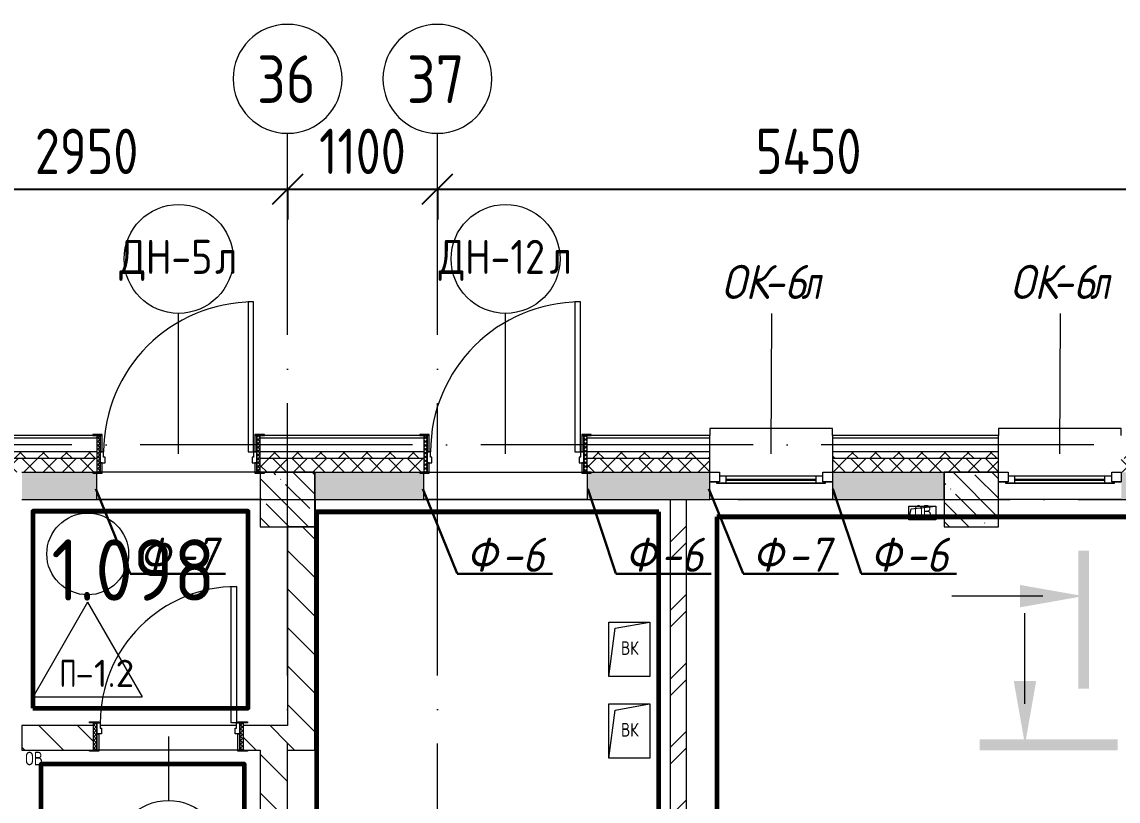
# Model space of a CAD drawing. Header units: millimetres. Extents: x -592259 to 288321, y -552984 to 293768.
# Drawn here: x 134488 to 142535, y 56160 to 61882 of the extents above; entities that cross this region are included whole.
import ezdxf

# ---------------------------------------------------------------- set-up
doc = ezdxf.new("R2010")
doc.units = ezdxf.units.MM
doc.linetypes.add('ADSK_Линия сетки', pattern=[2500, 2000, -250, 0, -250])
doc.linetypes.add('ADSK_Скрыто', pattern=[600, 300, -300])
doc.layers.get('Defpoints').update_dxf_attribs({"color": 250})
for name, color, linetype, lineweight in [('2)Фархверки', 40, 'Continuous', 30), ('4.1) Штук. 3 вып', 6, 'Continuous', 60), ('4.1.1) Штук.  швы3 вып.', 6, 'Continuous', 60), ('A-____-____-DIMS', 250, 'Continuous', 9), ('A-AREA-____-IDEN', 250, 'Continuous', 9), ('A-DETL-GENF-OTLN', 250, 'Continuous', 5), ('A-DOOR-____-IDEN', 250, 'Continuous', 9), ('A-DOOR-____-MCUT', 250, 'Continuous', 5), ('A-DOOR-____-OTLN', 250, 'Continuous', 5), ('A-DOOR-FRAM-MCUT', 250, 'Continuous', 5), ('A-DOOR-FRAM-OTLN', 250, 'Continuous', 5), ('A-FLOR-____-IDEN', 250, 'Continuous', 9), ('A-FLOR-____-OTLN', 250, 'Continuous', 9), ('A-GLAZ-____-IDEN', 250, 'Continuous', 9), ('A-GLAZ-____-MCUT', 250, 'Continuous', 9), ('A-GLAZ-____-OTLN', 250, 'Continuous', 5), ('A-WALL-____-MCUT', 250, 'Continuous', 13), ('A-WALL-____-PATT', 250, 'Continuous', 13), ('A-WALL-FNSH-MCUT', 250, 'Continuous', 13), ('G-____-____-SYMB', 250, 'ADSK_Скрыто', 9), ('I-WALL-____-OTLN', 250, 'Continuous', 9), ('S-COLS-____-MCUT', 250, 'Continuous', 25), ('S-COLS-____-OTLN', 250, 'Continuous', 9), ('S-GRID-____-IDEN', 250, 'Continuous', 9), ('S-GRID-____-OTLN', 250, 'Continuous', 9)]:
    doc.layers.add(name, color=color, linetype=linetype, lineweight=lineweight)
doc.styles.add('GOST Common', font='', dxfattribs={"width": 0.9, "height": 350})
doc.styles.add('GOST Common_1', font='', dxfattribs={"width": 0.9, "height": 250})
doc.styles.add('ISOCPEUR', font='isocpeur.ttf', dxfattribs={"width": 0.8, "height": 100})
doc.styles.add('ISOCPEUR_1', font='isocpeur.ttf', dxfattribs={"width": 0.9, "height": 250})
doc.styles.add('ISOCPEUR_2', font='isocpeur.ttf', dxfattribs={"height": 160})
doc.styles.add('ISOCPEUR_I', font='isocpeui.ttf', dxfattribs={"width": 0.9, "height": 12.5})
doc.styles.get("Standard").update_dxf_attribs({"font": 'ГОСТ тип А.ttf'})
doc.styles.get('GOST Common').set_extended_font_data('GOST Common')
doc.styles.get('GOST Common_1').set_extended_font_data('GOST Common')
doc.dimstyles.new('А3', dxfattribs={"dimtxt": 333, "dimasz": 222, "dimexe": 222, "dimexo": 111, "dimgap": 111, "dimtad": 1, "dimtoh": 1, "dimdec": 0, "dimrnd": 0.0015, "dimzin": 0, "dimdsep": 46, "dimtxsty": 'Standard', "dimblk": 'OBLIQUE', "dimcen": 0, "dimclrd": 7, "dimclre": 7, "dimclrt": 7, "dimadec": 0, "dimazin": 0, "dimtfac": 1, "dimtdec": 0, "dimtofl": 0, "dimtmove": 0, "dimatfit": 3, "dimfxl": 1, "dimtolj": 1, "dimtzin": 0, "dimarcsym": 0})
pattern_1 = [(135, (12287.91, -0.0006), (-141.42136, -141.42136), [])]
pattern_2 = [(135, (1701.41, 209.685), (-14.14214, -14.14214), []), (225, (1701.41, 209.685), (14.14214, -14.14214), [])]
pattern_3 = [(45, (-421.384, 209.685), (-14.1421, 14.1421), []), (135, (-421.384, 209.685), (-14.1421, -14.1421), [])]
pattern_4 = [(135, (12287.91, -0.0006), (-142.5612, -142.5612), []), (135, (12430.48, -0.0006), (-142.5612, -142.5612), [252.016, -50.403, 3.353, -47.05])]

# ---------------------------------------------------------------- blocks, each defined once
blk = doc.blocks.new('Разрез - Номер вида сзади_3_5 мм-32550532-АР1_Кладочный план 1 этажа С2и3')
at = {"layer": 'G-____-____-SYMB', "linetype": 'Continuous'}
for points in [[(9.798, 0.404), (9.798, -0.394), (-0.333, -0.394), (-0.333, 0.404)], [(2.176, -4.675), (3, 0), (3.824, -4.675)]]:
    blk.add_hatch(color=256, dxfattribs=at).paths.add_polyline_path(points)
at = {"layer": 'G-____-____-SYMB', "linetype": 'Continuous', "lineweight": 20}
blk.add_line((3, -3), (3, -9.663), dxfattribs=at)
blk = doc.blocks.new('Разрез - Номер вида спереди_3_5 мм-32550530-АР1_Кладочный план 1 этажа С2и3')
at = {"layer": 'G-____-____-SYMB', "linetype": 'Continuous'}
for points in [[(9.798, 0.404), (9.798, -0.394), (-0.333, -0.394), (-0.333, 0.404)], [(2.176, -4.675), (3, 0), (3.824, -4.675)]]:
    blk.add_hatch(color=256, dxfattribs=at).paths.add_polyline_path(points)
at = {"layer": 'G-____-____-SYMB', "linetype": 'Continuous', "lineweight": 20}
blk.add_line((3, -3), (3, -9.663), dxfattribs=at)
blk = doc.blocks.new('Дверь_СКБ_1Ст_Внутренняя - Д-26л_1100x2100h_Тамбур пищеблока-41890138-АР1_Маркировочный план 1 этажа С2и3')
at = {"layer": 'A-DOOR-____-OTLN'}
h = blk.add_hatch(dxfattribs=at)
h.set_pattern_fill('FP_40', color=256, style=0, pattern_type=2)
h.set_pattern_definition([(225, (1751.41, -164.685), (-14.14214, 14.14214), []), (135, (1751.41, -164.685), (14.14214, 14.14214), [])])
h.paths.add_polyline_path([(562.5, 100), (537.5, 100), (537.5, -100), (562.5, -100), (562.5, 79.3)])
at = {"layer": 'A-DOOR-FRAM-OTLN'}
h = blk.add_hatch(dxfattribs=at)
h.set_pattern_fill('FP_41', color=256, style=0, pattern_type=2)
h.set_pattern_definition([(315, (-371.384, -164.685), (-14.1421, -14.1421), []), (225, (-371.384, -164.685), (-14.1421, 14.1421), [])])
h.paths.add_polyline_path([(-537.5, 100), (-537.5, -100), (-512.5, -100), (-512.5, 100)])
at = {"layer": 'A-DOOR-____-MCUT'}
for p, q in [((-487.5, -100), (-447.5, -100)), ((-487.5, -1100), (-487.5, -100)), ((-447.5, -100), (-447.5, -1100)), ((-447.5, -1100), (-487.5, -1100))]:
    blk.add_line(p, q, dxfattribs=at)
at = {"layer": 'A-DOOR-____-OTLN'}
blk.add_arc((-487.5, -100), 1000, 270, 0, dxfattribs=at)
at = {"layer": 'A-DOOR-FRAM-MCUT'}
for p, q in [((-567.5, 108), (-497.5, 108)), ((-567.5, 100), (-567.5, 108)), ((-497.5, 100), (-567.5, 100)), ((-537.5, 100), (-512.5, 100)), ((-537.5, -100), (-537.5, 100)), ((-512.5, 100), (-512.5, -100)), ((-512.5, 100), (-497.5, 100)), ((-512.5, -20), (-512.5, 100)), ((-497.5, 108), (-497.5, 100)), ((-497.5, 100), (-497.5, -20)), ((522.5, 100), (522.5, 108)), ((522.5, 108), (592.5, 108)), ((522.5, -20), (522.5, 100)), ((522.5, 100), (537.5, 100)), ((592.5, 100), (522.5, 100)), ((537.5, -100), (537.5, 100)), ((537.5, 100), (562.5, 100)), ((537.5, 100), (537.5, -20)), ((562.5, 100), (562.5, -100)), ((592.5, 108), (592.5, 100)), ((-512.5, -20), (-477.5, -20)), ((-512.5, -100), (-512.5, -20)), ((-497.5, -20), (-512.5, -20)), ((-487.5, -60), (-487.5, -100)), ((-477.5, -60), (-487.5, -60)), ((-477.5, -20), (-477.5, -60)), ((502.5, -20), (537.5, -20)), ((502.5, -60), (502.5, -20)), ((512.5, -60), (502.5, -60)), ((512.5, -100), (512.5, -60)), ((537.5, -20), (522.5, -20)), ((537.5, -20), (537.5, -100)), ((-567.5, -100), (-497.5, -100)), ((-567.5, -108), (-567.5, -100)), ((-497.5, -108), (-567.5, -108)), ((-512.5, -100), (-537.5, -100)), ((-512.5, -99), (-497.5, -99)), ((-512.5, -100), (-512.5, -99)), ((-487.5, -100), (-512.5, -100)), ((-497.5, -100), (-512.5, -100)), ((-497.5, -99), (-497.5, -100)), ((-497.5, -100), (-497.5, -108)), ((537.5, -100), (512.5, -100)), ((522.5, -100), (522.5, -99)), ((522.5, -99), (537.5, -99)), ((537.5, -100), (522.5, -100)), ((522.5, -108), (522.5, -100)), ((522.5, -100), (592.5, -100)), ((592.5, -108), (522.5, -108)), ((537.5, -99), (537.5, -100)), ((562.5, -100), (537.5, -100)), ((592.5, -100), (592.5, -108))]:
    blk.add_line(p, q, dxfattribs=at)
blk = doc.blocks.new('_Wn_-As_OpeningMEP_floor__Rectangular - _Wn_-As_OpeningMEP_floor__Rectangular-32466843-АР1_Маркировочный план 1 этажа С2и3')
at = {"layer": 'A-DETL-GENF-OTLN', "lineweight": 5}
for p, q in [((-104.1, 204.1), (150, 250)), ((-150, -150), (-104.1, 204.1))]:
    blk.add_line(p, q, dxfattribs=at)
blk = doc.blocks.new('Дверь_СКБ_1Ст_Внутренняя - Д-1л_1200x2100h_NCS S 6005-R50B_ДН12Л _EI60-41910497-АР1_Маркировочный план 1 этажа С2и3')
at = {"layer": 'A-DOOR-____-OTLN'}
h = blk.add_hatch(dxfattribs=at)
h.set_pattern_fill('FP_84', color=256, style=0, pattern_type=2)
h.set_pattern_definition(pattern_2)
h.paths.add_polyline_path([(612.5, -125), (612.5, 145), (587.5, 145), (587.5, -125)])
at = {"layer": 'A-DOOR-FRAM-OTLN'}
h = blk.add_hatch(dxfattribs=at)
h.set_pattern_fill('FP_85', color=256, style=0, pattern_type=2)
h.set_pattern_definition(pattern_3)
h.paths.add_polyline_path([(-562.5, -125), (-562.5, 145), (-587.5, 145), (-587.5, -125)])
at = {"layer": 'A-DOOR-____-MCUT'}
for p, q in [((562.5, 1125), (522.5, 1125)), ((522.5, 1125), (522.5, 25)), ((562.5, 25), (562.5, 1125)), ((522.5, 25), (562.5, 25))]:
    blk.add_line(p, q, dxfattribs=at)
at = {"layer": 'A-DOOR-____-OTLN'}
blk.add_arc((562.5, 25), 1100, 90, 180, dxfattribs=at)
at = {"layer": 'A-DOOR-FRAM-MCUT'}
for p, q in [((-547.5, 153), (-617.5, 153)), ((-617.5, 153), (-617.5, 145)), ((-617.5, 145), (-547.5, 145)), ((-562.5, 145), (-587.5, 145)), ((-587.5, 145), (-587.5, -125)), ((-562.5, -125), (-562.5, 145)), ((-547.5, 145), (-562.5, 145)), ((-562.5, 145), (-562.5, 25)), ((-547.5, 145), (-547.5, 153)), ((-547.5, 25), (-547.5, 145)), ((642.5, 153), (572.5, 153)), ((572.5, 153), (572.5, 145)), ((587.5, 145), (572.5, 145)), ((572.5, 145), (572.5, 25)), ((572.5, 145), (642.5, 145)), ((612.5, 145), (587.5, 145)), ((587.5, 145), (587.5, -125)), ((587.5, 25), (587.5, 145)), ((612.5, -125), (612.5, 145)), ((642.5, 145), (642.5, 153)), ((-537.5, 25), (-562.5, 25)), ((-562.5, 25), (-562.5, -55)), ((-562.5, 25), (-547.5, 25)), ((-537.5, -15), (-537.5, 25)), ((562.5, 25), (562.5, -15)), ((587.5, 25), (562.5, 25)), ((572.5, 25), (587.5, 25)), ((587.5, -55), (587.5, 25)), ((-562.5, -55), (-527.5, -55)), ((-547.5, -55), (-562.5, -55)), ((-562.5, -55), (-562.5, -125)), ((-547.5, -125), (-547.5, -55)), ((-527.5, -15), (-537.5, -15)), ((-527.5, -55), (-527.5, -15)), ((562.5, -15), (552.5, -15)), ((552.5, -15), (552.5, -55)), ((552.5, -55), (587.5, -55)), ((587.5, -55), (572.5, -55)), ((572.5, -55), (572.5, -125)), ((587.5, -125), (587.5, -55)), ((-547.5, -125), (-617.5, -125)), ((-617.5, -125), (-617.5, -133)), ((-617.5, -133), (-547.5, -133)), ((-587.5, -125), (-562.5, -125)), ((-562.5, -125), (-547.5, -125)), ((-547.5, -133), (-547.5, -125)), ((572.5, -125), (587.5, -125)), ((642.5, -125), (572.5, -125)), ((572.5, -125), (572.5, -133)), ((572.5, -133), (642.5, -133)), ((587.5, -125), (612.5, -125)), ((642.5, -133), (642.5, -125))]:
    blk.add_line(p, q, dxfattribs=at)
blk = doc.blocks.new('Окно_СКБ_1Ст1 - 120_Окно_СКБ_1Ст_900_ОК6Л-29019250-АР1_Маркировочный план 1 этажа С2и3')
at = {"layer": 'A-GLAZ-____-MCUT'}
for p, q in [((-450, -195), (-450, -125)), ((-450, -125), (-380, -125)), ((-380, -125), (-380, -195)), ((380, -155), (-380, -155)), ((-380, -155), (-380, -195)), ((-330, -205), (-330, -155)), ((330, -205), (330, -155)), ((380, -195), (380, -125)), ((380, -125), (450, -125)), ((380, -195), (380, -155)), ((450, -125), (450, -195)), ((-380, -195), (-450, -195)), ((-380, -195), (-400, -195)), ((-400, -195), (-400, -205)), ((-400, -205), (400, -205)), ((400, -205), (-400, -205)), ((450, -195), (380, -195)), ((400, -195), (380, -195)), ((400, -205), (400, -195))]:
    blk.add_line(p, q, dxfattribs=at)
at = {"layer": 'A-GLAZ-____-MCUT', "lineweight": 5}
for p, q in [((-330, -175), (330, -175)), ((330, -185), (-330, -185))]:
    blk.add_line(p, q, dxfattribs=at)
at = {"layer": 'A-GLAZ-____-OTLN'}
for p, q in [((-450, -195), (-400, -195)), ((400, -195), (450, -195))]:
    blk.add_line(p, q, dxfattribs=at)
blk = doc.blocks.new('Окно_СКБ_1Ст1 - 120_Окно_СКБ_1Ст_900_ОК6Л-V51-АР1_Маркировочный план 1 этажа С2и3')
at = {"layer": 'A-GLAZ-____-MCUT'}
for p, q in [((-450, -195), (-450, -125)), ((-450, -125), (-380, -125)), ((-380, -125), (-380, -195)), ((380, -155), (-380, -155)), ((-380, -155), (-380, -195)), ((-330, -205), (-330, -155)), ((330, -205), (330, -155)), ((380, -195), (380, -125)), ((380, -125), (450, -125)), ((380, -195), (380, -155)), ((450, -125), (450, -195)), ((-380, -195), (-450, -195)), ((-380, -195), (-400, -195)), ((-400, -195), (-400, -205)), ((-400, -205), (400, -205)), ((400, -205), (-400, -205)), ((450, -195), (380, -195)), ((400, -195), (380, -195)), ((400, -205), (400, -195))]:
    blk.add_line(p, q, dxfattribs=at)
at = {"layer": 'A-GLAZ-____-MCUT', "lineweight": 5}
for p, q in [((-330, -175), (330, -175)), ((330, -185), (-330, -185))]:
    blk.add_line(p, q, dxfattribs=at)
at = {"layer": 'A-GLAZ-____-OTLN'}
for p, q in [((-450, -195), (-400, -195)), ((400, -195), (450, -195))]:
    blk.add_line(p, q, dxfattribs=at)
blk = doc.blocks.new('WNW_Отлив1 - Отлив_металлический 2-28596055-АР1_Маркировочный план 1 этажа С2и3')
at = {"layer": 'A-GLAZ-____-OTLN'}
for p, q in [((450, 320), (-450, 320)), ((-450, 320), (-450, 270)), ((450, 270), (450, 320))]:
    blk.add_line(p, q, dxfattribs=at)
blk = doc.blocks.new('Дверь_СКБ_1Ст_Внутренняя - Д-1л_1200x2100h_NCS S 6005-R50B_ДН5Л-41912991-АР1_Маркировочный план 1 этажа С2и3')
at = {"layer": 'A-DOOR-____-OTLN'}
h = blk.add_hatch(dxfattribs=at)
h.set_pattern_fill('FP_84', color=256, style=0, pattern_type=2)
h.set_pattern_definition(pattern_2)
h.paths.add_polyline_path([(587.5, -125), (612.5, -125), (612.5, 145), (587.5, 145), (587.5, -89.1)])
at = {"layer": 'A-DOOR-FRAM-OTLN'}
h = blk.add_hatch(dxfattribs=at)
h.set_pattern_fill('FP_85', color=256, style=0, pattern_type=2)
h.set_pattern_definition(pattern_3)
h.paths.add_polyline_path([(-562.5, -125), (-562.5, 145), (-587.5, 145), (-587.5, -125)])
at = {"layer": 'A-DOOR-____-MCUT'}
for p, q in [((562.5, 1125), (522.5, 1125)), ((522.5, 1125), (522.5, 25)), ((562.5, 25), (562.5, 1125)), ((522.5, 25), (562.5, 25))]:
    blk.add_line(p, q, dxfattribs=at)
at = {"layer": 'A-DOOR-____-OTLN'}
blk.add_arc((562.5, 25), 1100, 90, 180, dxfattribs=at)
at = {"layer": 'A-DOOR-FRAM-MCUT'}
for p, q in [((-547.5, 153), (-617.5, 153)), ((-617.5, 153), (-617.5, 145)), ((-617.5, 145), (-547.5, 145)), ((-562.5, 145), (-587.5, 145)), ((-587.5, 145), (-587.5, -125)), ((-562.5, -125), (-562.5, 145)), ((-547.5, 145), (-562.5, 145)), ((-562.5, 145), (-562.5, 25)), ((-547.5, 145), (-547.5, 153)), ((-547.5, 25), (-547.5, 145)), ((642.5, 153), (572.5, 153)), ((572.5, 153), (572.5, 145)), ((587.5, 145), (572.5, 145)), ((572.5, 145), (572.5, 25)), ((572.5, 145), (642.5, 145)), ((612.5, 145), (587.5, 145)), ((587.5, 145), (587.5, -125)), ((587.5, 25), (587.5, 145)), ((612.5, -125), (612.5, 145)), ((642.5, 145), (642.5, 153)), ((-537.5, 25), (-562.5, 25)), ((-562.5, 25), (-562.5, -55)), ((-562.5, 25), (-547.5, 25)), ((-537.5, -15), (-537.5, 25)), ((562.5, 25), (562.5, -15)), ((587.5, 25), (562.5, 25)), ((572.5, 25), (587.5, 25)), ((587.5, -55), (587.5, 25)), ((-562.5, -55), (-527.5, -55)), ((-547.5, -55), (-562.5, -55)), ((-562.5, -55), (-562.5, -125)), ((-547.5, -125), (-547.5, -55)), ((-527.5, -15), (-537.5, -15)), ((-527.5, -55), (-527.5, -15)), ((562.5, -15), (552.5, -15)), ((552.5, -15), (552.5, -55)), ((552.5, -55), (587.5, -55)), ((587.5, -55), (572.5, -55)), ((572.5, -55), (572.5, -125)), ((587.5, -125), (587.5, -55)), ((-547.5, -125), (-617.5, -125)), ((-617.5, -125), (-617.5, -133)), ((-617.5, -133), (-547.5, -133)), ((-587.5, -125), (-562.5, -125)), ((-562.5, -125), (-547.5, -125)), ((-547.5, -133), (-547.5, -125)), ((572.5, -125), (587.5, -125)), ((642.5, -125), (572.5, -125)), ((572.5, -125), (572.5, -133)), ((572.5, -133), (642.5, -133)), ((587.5, -125), (612.5, -125)), ((642.5, -133), (642.5, -125))]:
    blk.add_line(p, q, dxfattribs=at)
blk = doc.blocks.new('_Wn_-As_OpeningMEP_floor__Rectangular - _Wn_-As_OpeningMEP_floor__Rectangular-34852155-АР1_Маркировочный план 1 этажа С2и3')
at = {"layer": 'A-DETL-GENF-OTLN', "lineweight": 5}
for p, q in [((-100, 0), (-82.3, 82.3)), ((-82.3, 82.3), (100, 100))]:
    blk.add_line(p, q, dxfattribs=at)
blk = doc.blocks.new('Ось сетки - Круг_Ø8 мм-39983606-АР1_Маркировочный план 1 этажа С2и3')
at = {"layer": 'S-GRID-____-IDEN'}
for start, end in [(360, 180), (180, 360)]:
    blk.add_arc((0, 0), 4, start, end, dxfattribs=at)
blk = doc.blocks.new('AAR_СКБ_Марка_Помещения_мал - Номер-28977439-АР1_Маркировочный план 1 этажа С2и3')
at = {"layer": 'A-AREA-____-IDEN'}
blk.add_circle((-0.028, 0), 3, dxfattribs=at)
blk = doc.blocks.new('AAR_СКБ_Марка_Перекрытия - Марка пола-17325028-АР1_Маркировочный план 1 этажа С2и3')
at = {"layer": 'A-FLOR-____-IDEN'}
for p, q in [((0, 6.932), (-4.002, 0)), ((0, 6.932), (4.002, 0)), ((-4.002, 0), (4.002, 0))]:
    blk.add_line(p, q, dxfattribs=at)
blk = doc.blocks.new('ADSK_Марка_Дверь - Типоразмер_ADSK_Марка-30565456-АР1_Маркировочный план 1 этажа С2и3')
at = {"layer": 'A-DOOR-____-IDEN'}
blk.add_circle((0, 0), 4, dxfattribs=at)
blk = doc.blocks.new('_Oblique')
at = {"color": 0, "linetype": 'ByBlock', "lineweight": -2}
blk.add_line((-0.5, -0.5), (0.5, 0.5), dxfattribs=at)
blk = doc.blocks.new('*D2613')
at = {"layer": 'A-____-____-DIMS', "color": 7, "lineweight": -2, "transparency": 16777216}
for p, q in [((133487.9, 60653.7), (136437.9, 60653.7)), ((133487.9, 60642.7), (133487.9, 60431.7)), ((136437.9, 60642.7), (136437.9, 60431.7))]:
    blk.add_line(p, q, dxfattribs=at)
at = {"layer": 'Defpoints', "color": 0, "transparency": 16777216}
for p in [(133487.9, 60753.7), (136437.9, 60753.7), (136437.9, 60653.7)]:
    blk.add_point(p, dxfattribs=at)
at = {"layer": 'A-____-____-DIMS', "color": 7, "lineweight": -2, "transparency": 16777216, "xscale": 222, "yscale": 222, "zscale": 222, "rotation": 180}
blk.add_blockref('_Oblique', (133487.9, 60653.7), dxfattribs=at)
at = {"layer": 'A-____-____-DIMS', "color": 7, "lineweight": -2, "transparency": 16777216, "xscale": 222, "yscale": 222, "zscale": 222}
blk.add_blockref('_Oblique', (136437.9, 60653.7), dxfattribs=at)
at = {"layer": 'A-____-____-DIMS', "color": 7, "transparency": 16777216, "insert": (134962.9, 60931.2), "char_height": 333, "width": 2.483, "attachment_point": 5}
blk.add_mtext('\\A1;2950', dxfattribs=at)
blk = doc.blocks.new('*D2614')
at = {"layer": 'A-____-____-DIMS', "color": 7, "lineweight": -2, "transparency": 16777216}
for p, q in [((136437.9, 60653.7), (137537.9, 60653.7)), ((136437.9, 60642.7), (136437.9, 60431.7)), ((137537.9, 60642.7), (137537.9, 60431.7))]:
    blk.add_line(p, q, dxfattribs=at)
at = {"layer": 'Defpoints', "color": 0, "transparency": 16777216}
for p in [(136437.9, 60753.7), (137537.9, 60753.7), (137537.9, 60653.7)]:
    blk.add_point(p, dxfattribs=at)
at = {"layer": 'A-____-____-DIMS', "color": 7, "lineweight": -2, "transparency": 16777216, "xscale": 222, "yscale": 222, "zscale": 222, "rotation": 180}
blk.add_blockref('_Oblique', (136437.9, 60653.7), dxfattribs=at)
at = {"layer": 'A-____-____-DIMS', "color": 7, "lineweight": -2, "transparency": 16777216, "xscale": 222, "yscale": 222, "zscale": 222}
blk.add_blockref('_Oblique', (137537.9, 60653.7), dxfattribs=at)
at = {"layer": 'A-____-____-DIMS', "color": 7, "transparency": 16777216, "insert": (136987.9, 60931.2), "char_height": 333, "width": 2.114, "attachment_point": 5}
blk.add_mtext('\\A1;1100', dxfattribs=at)
blk = doc.blocks.new('*D2615')
at = {"layer": 'A-____-____-DIMS', "color": 7, "lineweight": -2, "transparency": 16777216}
for p, q in [((137537.9, 60653.7), (142987.9, 60653.7)), ((137537.9, 60642.7), (137537.9, 60431.7)), ((142987.9, 60642.7), (142987.9, 60431.7))]:
    blk.add_line(p, q, dxfattribs=at)
at = {"layer": 'Defpoints', "color": 0, "transparency": 16777216}
for p in [(137537.9, 60753.7), (142987.9, 60753.7), (142987.9, 60653.7)]:
    blk.add_point(p, dxfattribs=at)
at = {"layer": 'A-____-____-DIMS', "color": 7, "lineweight": -2, "transparency": 16777216, "xscale": 222, "yscale": 222, "zscale": 222, "rotation": 180}
blk.add_blockref('_Oblique', (137537.9, 60653.7), dxfattribs=at)
at = {"layer": 'A-____-____-DIMS', "color": 7, "lineweight": -2, "transparency": 16777216, "xscale": 222, "yscale": 222, "zscale": 222}
blk.add_blockref('_Oblique', (142987.9, 60653.7), dxfattribs=at)
at = {"layer": 'A-____-____-DIMS', "color": 7, "transparency": 16777216, "insert": (140262.9, 60931.2), "char_height": 333, "width": 2.567, "attachment_point": 5}
blk.add_mtext('\\A1;5450', dxfattribs=at)

msp = doc.modelspace()

# ---------------------------------------------------------------- hatches: boundary and pattern name
at = {"layer": 'A-WALL-____-PATT', "lineweight": 15, "true_color": 0x000000}
h = msp.add_hatch(dxfattribs=at)
h.set_pattern_fill('FP_53', color=18, style=0, pattern_type=2)
h.set_pattern_definition([(135, (12287.91, -0.0006), (-84.85281, -84.85281), []), (225, (12287.91, -0.0006), (84.85281, -84.85281), [])])
h.paths.add_polyline_path([(148637.8919, 58675), (148637.8919, 58725), (146767.9138, 58725), (146767.9138, 58675), (148630.7491, 58675)])
h.paths.add_polyline_path([(144667.9138, 58675), (145867.9138, 58675), (145867.9138, 58725), (144667.9138, 58725)])
h.paths.add_polyline_path([(142557.8919, 58675), (143767.9138, 58675), (143767.9138, 58725), (142557.8919, 58725), (142557.8919, 58682.1249)])
h.paths.add_polyline_path([(141657.8919, 58675), (141657.8919, 58725), (140437.9138, 58725), (140437.9138, 58675), (141257.8919, 58675)])
h.paths.add_polyline_path([(139537.9138, 58675), (139537.9138, 58725), (138637.9138, 58725), (138637.9138, 58675), (139233.1138, 58675)])
h.paths.add_polyline_path([(136637.8919, 58675), (137437.9138, 58675), (137437.9138, 58725), (136237.9138, 58725), (136237.9138, 58675)])
h.paths.add_polyline_path([(134187.9839, 58675), (135037.9138, 58675), (135037.9138, 58725), (134027.9839, 58725), (134027.9839, 58675), (134137.9839, 58675)])
h = msp.add_hatch(dxfattribs=at)
h.set_pattern_fill('FP_52', color=18, style=0, pattern_type=2)
h.set_pattern_definition([(45, (12287.91, -0.0006), (-70.71068, 70.71068), []), (135, (12287.91, -0.0006), (-70.71068, -70.71068), [])])
h.paths.add_polyline_path([(134287.9839, 58575), (135037.9138, 58575), (135037.9138, 58675), (134287.9839, 58675), (134287.9839, 58610.9323)])
h.paths.add_polyline_path([(136437.9134, 58575), (137437.9138, 58575), (137437.9138, 58675), (136237.9138, 58675), (136237.9138, 58575), (136267.9138, 58575)])
h.paths.add_polyline_path([(140437.9138, 58575), (141657.8919, 58575), (141657.8919, 58675), (140437.9138, 58675), (140437.9138, 58610.9323)])
h.paths.add_polyline_path([(139537.9138, 58575), (139537.9138, 58675), (138637.9138, 58675), (138637.9138, 58575), (139366.3468, 58575)])
h.paths.add_polyline_path([(146767.9138, 58575), (148687.8919, 58575), (148687.8919, 58675), (146767.9138, 58675), (146767.9138, 58610.9323)])
h.paths.add_polyline_path([(145867.8931, 58575), (145867.9138, 58575.0104), (145867.9138, 58675), (144667.9138, 58675), (144667.9138, 58575), (145467.8919, 58575)])
h.paths.add_polyline_path([(142679.8294, 58575), (143767.9138, 58575), (143767.9138, 58675), (142557.8919, 58675), (142557.8919, 58575), (142572.9138, 58575)])
h = msp.add_hatch(dxfattribs=at)
h.set_pattern_fill('FP_3', color=18, style=0, pattern_type=2)
h.set_pattern_definition([(50, (12287.9, -0.0006), (364.3679, -31.8783), [38.1, -419.1]), (355, (12287.9, -0.0006), (-70.48585, 382.1133), [30.48, -335.28]), (100.451, (12318.28, -2.66), (293.885, 350.2334), [32.38, -356.18]), (46.184, (12287.9, 101.6), (542.1585, -84.0858), [57.15, -628.65]), (96.636, (12333.1, 94.6), (474.8049, 494.8554), [48.57, -534.27]), (351.184, (12287.9, 101.6), (474.8102, 494.85), [45.72, -502.92]), (21, (12338.7, 76.2), (303.22847, -204.53046), [38.1, -419.1]), (326, (12338.7, 76.2), (123.6039, 368.376), [30.48, -335.28]), (71.451, (12364, 59.16), (426.8341, 163.8427), [32.38, -356.18]), (37.5, (12287.91, -0.0006), (6.17665, 169.11015), [16.764, -314.452, 16.764, -323.596, -336.55]), (37.5, (12287.91, -0.0006), (6.17665, 169.11015), [-671.576, 16.764, -319.786]), (7.5, (12287.91, -0.0006), (133.63888, 200.3615), [16.764, -177.292, 16.764, -306.832, -128.27]), (7.5, (12287.91, -0.0006), (133.63888, 200.3615), [-517.652, 16.764, -111.506]), (327.5, (12174.63, -0.0006), (271.18182, -11.45836), [16.764, -110.236, 16.764, -379.476, -525.78]), (327.5, (12174.63, -0.0006), (271.18182, -11.45836), [-523.24, 16.764, -509.016]), (317.5, (12123.83, -0.0006), (296.2585, 50.85285), [16.764, -148.336, 16.764, -246.38, -373.38]), (317.5, (12123.83, -0.0006), (296.2585, 50.85285), [-428.244, 16.764, -356.616])])
h.paths.add_polyline_path([(135037.9138, 58375), (135037.9138, 58567), (135007.9138, 58567), (135007.9138, 58575), (134487.9134, 58575), (134487.9134, 58375)])
h.paths.add_polyline_path([(140997.9963, 58375), (141257.8919, 58375), (141257.8919, 58575), (140437.9138, 58575), (140437.9138, 58375)])
h.paths.add_polyline_path([(146767.9138, 58375), (148787.9138, 58375), (148787.9138, 58575), (146767.9138, 58575), (146767.9138, 58447.956)])
h.paths.add_polyline_path([(143047.0641, 58375), (143767.9138, 58375), (143767.9138, 58575), (142557.8919, 58575), (142557.8919, 58375), (143022.9138, 58375)])
h.paths.add_polyline_path([(137212.0074, 58375), (137437.9138, 58375), (137437.9138, 58567), (137407.9138, 58567), (137407.9138, 58575), (136637.8919, 58575), (136637.8919, 58375), (136640.3919, 58375)])
h.paths.add_polyline_path([(139537.9138, 58375), (139537.9138, 58575), (138667.9138, 58575), (138667.9138, 58567), (138637.9138, 58567), (138637.9138, 58375), (139366.3468, 58375)])
h.paths.add_polyline_path([(145467.8919, 58375), (145467.8896, 58574.9994), (144667.9138, 58575), (144667.9138, 58375), (145413.7404, 58375)])
h = msp.add_hatch(dxfattribs=at)
h.set_pattern_fill('FP_4', color=18, style=0, pattern_type=2)
h.set_pattern_definition([(45, (12287.9, -0.0006), (-251.4472, 251.4472), []), (45, (12287.9, 381), (-251.4472, 251.4472), [])])
h.paths.add_polyline_path([(139246.3468, 49250.0006), (139366.3463, 49250.0006), (139366.3468, 58375), (139246.3468, 58375), (139246.3468, 49258.0893)])
h = msp.add_hatch(dxfattribs=at)
h.set_pattern_fill('FP_2', color=18, style=0, pattern_type=2)
h.set_pattern_definition(pattern_1)
h.paths.add_polyline_path([(136637.9134, 56535), (136637.9134, 58174.9994), (136437.9134, 58174.9994), (136437.9134, 56535)])
h = msp.add_hatch(dxfattribs=at)
h.set_pattern_fill('FP_2', color=18, style=0, pattern_type=2)
h.set_pattern_definition(pattern_1)
h.paths.add_polyline_path([(134522.0384, 56535), (135012.9134, 56535), (135012.9134, 56715), (134487.9839, 56715), (134487.9839, 56535)])
h.paths.add_polyline_path([(136237.9134, 56535), (136437.9134, 56535), (136437.9134, 56715), (136112.9134, 56715), (136112.9134, 56535), (136142.9134, 56535)])
h = msp.add_hatch(dxfattribs=at)
h.set_pattern_fill('FP_2', color=18, style=0, pattern_type=2)
h.set_pattern_definition(pattern_1)
h.paths.add_polyline_path([(136437.9134, 51875), (136437.9134, 56535), (136237.9134, 56535), (136237.9134, 51875)])
at = {"layer": 'S-COLS-____-OTLN', "lineweight": 5, "true_color": 0x000000}
h = msp.add_hatch(dxfattribs=at)
h.set_pattern_fill('FP_1', color=18, style=0, pattern_type=2)
h.set_pattern_definition(pattern_4)
h.paths.add_polyline_path([(136637.8919, 58174.9994), (136637.8872, 58574.9994), (136267.9138, 58574.9994), (136267.9138, 58567), (136237.8919, 58567), (136237.9138, 58174.9994), (136437.9134, 58174.9994)])
h = msp.add_hatch(dxfattribs=at)
h.set_pattern_fill('FP_1', color=18, style=0, pattern_type=2)
h.set_pattern_definition(pattern_4)
h.paths.add_polyline_path([(141257.8919, 58174.9994), (141657.8919, 58174.9994), (141657.8919, 58574.9994), (141257.8919, 58574.9994), (141257.8919, 58225)])

# ---------------------------------------------------------------- linework, layer by layer
at = {"layer": '2)Фархверки'}
for p, q in [((135031.28, 58452.5406), (135282.9127, 57831.8087)), ((137431.28, 58452.5406), (137682.9127, 57831.8087)), ((138641.2112, 58452.5406), (138848.2388, 57831.8087)), ((139531.28, 58452.5406), (139782.9127, 57831.8087)), ((140441.2112, 58452.5406), (140648.2388, 57831.8087)), ((135982.9127, 57828.6649), (135282.9127, 57828.6649)), ((138382.9127, 57828.6649), (137682.9127, 57828.6649)), ((139548.2388, 57828.6649), (138848.2388, 57828.6649)), ((140482.9127, 57828.6649), (139782.9127, 57828.6649)), ((141348.2388, 57828.6649), (140648.2388, 57828.6649))]:
    msp.add_line(p, q, dxfattribs=at)
at = {"layer": '4.1) Штук. 3 вып'}
for p, q in [((142299.6656, 58247.8236), (139588.3492, 58247.8236)), ((139588.3492, 58247.8236), (139588.3492, 52559.3905)), ((143164.4454, 58247.8236), (142299.6656, 58247.8236))]:
    msp.add_line(p, q, dxfattribs=at)
for points in [[(134569.0528, 56842.2094), (136148.8639, 56842.2094), (136148.8639, 58288.597), (134569.0528, 58288.597)], [(139163.6813, 58284.2527), (136650.7615, 58284.2527), (136650.7615, 49372.2636), (139163.6813, 49372.2636)], [(134629.313, 53312.3118), (134629.313, 56434.0183), (136120.4591, 56434.0183), (136120.4591, 53312.3118), (136052.2187, 53312.3118), (136052.2187, 52009.6058), (111971.8787, 52009.6058), (111971.8787, 53312.3118)]]:
    msp.add_lwpolyline(points, close=True, dxfattribs=at)
at = {"layer": '4.1.1) Штук.  швы3 вып.'}
for points in [[(134569.0528, 58288.597), (136148.8639, 58288.597)], [(136650.7615, 58284.2527), (139163.6813, 58284.2527)], [(139588.3492, 58247.8236), (143164.4454, 58247.8236)], [(134915.6259, 56842.2094), (136040.3861, 56842.2094)], [(134915.6259, 56434.0183), (136040.3861, 56434.0183)]]:
    msp.add_lwpolyline(points, dxfattribs=at)
at = {"layer": 'A-DOOR-____-IDEN', "color": 18, "true_color": 0x000000}
for p, q in [((135637.9138, 58710), (135637.9138, 59741.086)), ((138037.9138, 58710), (138037.9138, 59741.086)), ((135562.9134, 56635), (135562.9134, 56164.318))]:
    msp.add_line(p, q, dxfattribs=at)
at = {"layer": 'A-FLOR-____-OTLN', "color": 18, "lineweight": 5, "true_color": 0x000000}
for p, q in [((136197.9138, 58575), (135077.9138, 58575)), ((136640.3919, 58375), (136640.3919, 56532.5)), ((140997.9963, 58225), (140997.9963, 58325)), ((140997.9963, 58325), (141197.9963, 58325)), ((141197.9963, 58325), (141197.9963, 58225)), ((141197.9963, 58225), (140997.9963, 58225)), ((138795.9138, 57074.821), (138795.9138, 57474.821)), ((138795.9138, 57474.821), (139096.3254, 57474.821)), ((139096.3254, 57474.821), (139096.3254, 57074.821)), ((139096.3254, 57074.821), (138795.9138, 57074.821)), ((138795.9138, 56474.821), (138795.9138, 56874.821)), ((138795.9138, 56874.821), (139096.3254, 56874.821)), ((139096.3254, 56874.821), (139096.3254, 56474.821)), ((136640.3919, 56532.5), (136437.9134, 56532.5)), ((139096.3254, 56474.821), (138795.9138, 56474.821))]:
    msp.add_line(p, q, dxfattribs=at)
at = {"layer": 'A-GLAZ-____-IDEN', "color": 18, "lineweight": 15, "true_color": 0x000000}
for p, q in [((139987.9138, 58710), (139992.4156, 59741.086)), ((142107.8919, 58710), (142112.3937, 59741.086))]:
    msp.add_line(p, q, dxfattribs=at)
at = {"layer": 'A-WALL-____-MCUT', "color": 18, "lineweight": 15, "true_color": 0x000000}
for p, q in [((135037.9138, 58825), (134027.9839, 58825)), ((137437.9138, 58825), (136237.9138, 58825)), ((139537.9138, 58825), (138637.9138, 58825)), ((139537.9138, 58725), (139537.9138, 58825)), ((140437.9138, 58825), (140437.9138, 58725)), ((141657.8919, 58825), (140437.9138, 58825)), ((141657.8919, 58725), (141657.8919, 58825)), ((135037.9138, 58725), (134027.9839, 58725)), ((135037.9138, 58675), (134027.9839, 58675)), ((137437.9138, 58725), (136237.9138, 58725)), ((137437.9138, 58675), (136237.9138, 58675)), ((139537.9138, 58725), (138637.9138, 58725)), ((139537.9138, 58675), (138637.9138, 58675)), ((139537.9138, 58675), (139537.9138, 58725)), ((139537.9138, 58575), (139537.9138, 58675)), ((140437.9138, 58725), (140437.9138, 58675)), ((141657.8919, 58725), (140437.9138, 58725)), ((140437.9138, 58675), (140437.9138, 58575)), ((141657.8919, 58675), (140437.9138, 58675)), ((141657.8919, 58675), (141657.8919, 58725)), ((141657.8919, 58575), (141657.8919, 58675)), ((134487.9134, 58575), (135007.9138, 58575)), ((135037.9138, 58375), (135037.9138, 58567)), ((136267.9138, 58575), (136637.8919, 58575)), ((136637.8919, 58575), (137407.9138, 58575)), ((136637.8919, 58575), (136637.8919, 58375)), ((137437.9138, 58375), (137437.9138, 58567)), ((138637.9138, 58567), (138637.9138, 58375)), ((138667.9138, 58575), (139537.9138, 58575)), ((139537.9138, 58375), (139537.9138, 58575)), ((140437.9138, 58575), (141257.8919, 58575)), ((140437.9138, 58575), (140437.9138, 58375)), ((141257.8919, 58575), (141657.8919, 58575)), ((141257.8919, 58375), (141257.8919, 58575)), ((134487.9134, 58375), (135037.9138, 58375)), ((136637.8919, 58375), (137437.9138, 58375)), ((138637.9138, 58375), (139537.9138, 58375)), ((139246.3468, 58375), (139246.3468, 49250.0006)), ((139366.3468, 52439.722), (139366.3468, 58375)), ((140437.9138, 58375), (141257.8919, 58375)), ((136437.9134, 58174.9994), (136437.9134, 56715)), ((136637.9134, 58174.9994), (136437.9134, 58174.9994)), ((136637.9134, 56535), (136637.9134, 58174.9994)), ((135012.9134, 56715), (134487.9839, 56715)), ((134487.9839, 56715), (134487.9839, 56535)), ((136437.9134, 56715), (136112.9134, 56715)), ((134487.9839, 56535), (134982.9134, 56535)), ((136142.9134, 56535), (136237.9134, 56535)), ((136237.9134, 56535), (136237.9134, 51874.9994)), ((136437.9134, 56535), (136637.9134, 56535)), ((136437.9134, 51874.9994), (136437.9134, 56535))]:
    msp.add_line(p, q, dxfattribs=at)
at = {"layer": 'A-WALL-FNSH-MCUT', "lineweight": 15}
for p, q in [((135007.9138, 58845), (134017.9839, 58845)), ((137407.9138, 58845), (136267.9138, 58845)), ((139537.9138, 58845), (138667.9138, 58845)), ((139537.9138, 58825), (139537.9138, 58845)), ((141657.8919, 58845), (140437.9138, 58845)), ((140437.9138, 58845), (140437.9138, 58825)), ((141657.8919, 58825), (141657.8919, 58845))]:
    msp.add_line(p, q, dxfattribs=at)
at = {"layer": 'I-WALL-____-OTLN', "color": 18, "lineweight": 15, "true_color": 0x000000}
for p, q in [((137477.9138, 58575), (138597.9138, 58575)), ((136237.8919, 58375), (135037.9138, 58375)), ((138637.9138, 58375), (137437.9138, 58375)), ((140437.9138, 58375), (139537.9138, 58375)), ((142557.8919, 58375), (141657.8919, 58375)), ((136062.9134, 56715), (135062.9134, 56715)), ((136072.9134, 56535), (135052.9134, 56535))]:
    msp.add_line(p, q, dxfattribs=at)
at = {"layer": 'S-COLS-____-MCUT', "color": 18, "lineweight": 5, "true_color": 0x000000}
for p, q in [((136237.8919, 58567), (136237.8919, 58174.9994)), ((136637.8919, 58574.9994), (136267.9138, 58574.9994)), ((141657.8919, 58574.9994), (141257.8919, 58574.9994)), ((141657.8919, 58174.9994), (141657.8919, 58574.9994)), ((136637.8919, 58174.9994), (136637.8919, 58375)), ((141257.8919, 58375), (141257.8919, 58174.9994)), ((136237.8919, 58174.9994), (136437.9134, 58174.9994)), ((141257.8919, 58174.9994), (141657.8919, 58174.9994))]:
    msp.add_line(p, q, dxfattribs=at)
at = {"layer": 'S-COLS-____-OTLN', "color": 18, "lineweight": 5, "true_color": 0x000000}
for p, q in [((136637.8919, 58375), (136637.8919, 58574.9994)), ((141257.8919, 58574.9994), (141257.8919, 58375)), ((136437.9134, 58174.9994), (136637.8919, 58174.9994))]:
    msp.add_line(p, q, dxfattribs=at)
at = {"layer": 'S-GRID-____-OTLN', "color": 18, "linetype": 'ADSK_Линия сетки', "true_color": 0x000000}
for p, q in [((136437.9138, -2919.5356), (136437.9138, 61063.6538)), ((137537.9138, -2919.5356), (137537.9138, 61063.6538)), ((167356.8279, 58775), (111607.9138, 58775)), ((77240.3519, 58375), (168626.8279, 58375))]:
    msp.add_line(p, q, dxfattribs=at)

# ---------------------------------------------------------------- block references
at = {"layer": 'A-AREA-____-IDEN', "color": 18, "true_color": 0x000000, "xscale": 99.99999999999993, "yscale": 99.99999999999993, "zscale": 99.99999999999993}
msp.add_blockref('AAR_СКБ_Марка_Помещения_мал - Номер-28977439-АР1_Маркировочный план 1 этажа С2и3', (134973.5791, 57974.7677), dxfattribs=at)
at = {"layer": 'A-DOOR-____-IDEN', "color": 18, "true_color": 0x000000, "xscale": 99.99999999999993, "yscale": 99.99999999999993, "zscale": 99.99999999999993}
for p in [(135638.3712, 60141.086), (138038.3712, 60141.086), (135563.3707, 55764.318)]:
    msp.add_blockref('ADSK_Марка_Дверь - Типоразмер_ADSK_Марка-30565456-АР1_Маркировочный план 1 этажа С2и3', p, dxfattribs=at)
at = {"layer": 'A-DOOR-____-OTLN', "color": 18, "true_color": 0x000000}
for name, p in [('Дверь_СКБ_1Ст_Внутренняя - Д-1л_1200x2100h_NCS S 6005-R50B_ДН5Л-41912991-АР1_Маркировочный план 1 этажа С2и3', (135625.4138, 58700)), ('Дверь_СКБ_1Ст_Внутренняя - Д-1л_1200x2100h_NCS S 6005-R50B_ДН12Л _EI60-41910497-АР1_Маркировочный план 1 этажа С2и3', (138025.4138, 58700))]:
    msp.add_blockref(name, p, dxfattribs=at)
at = {"layer": 'A-DOOR-____-OTLN', "color": 18, "true_color": 0x000000, "rotation": 180}
msp.add_blockref('Дверь_СКБ_1Ст_Внутренняя - Д-26л_1100x2100h_Тамбур пищеблока-41890138-АР1_Маркировочный план 1 этажа С2и3', (135575.4134, 56635), dxfattribs=at)
at = {"layer": 'A-FLOR-____-IDEN', "color": 18, "true_color": 0x000000, "xscale": 99.99999999999993, "yscale": 99.99999999999993, "zscale": 99.99999999999993}
msp.add_blockref('AAR_СКБ_Марка_Перекрытия - Марка пола-17325028-АР1_Маркировочный план 1 этажа С2и3', (134969.6884, 56926.8288), dxfattribs=at)
at = {"layer": 'A-GLAZ-____-OTLN', "color": 18, "lineweight": 15, "true_color": 0x000000}
for p in [(139987.9138, 58575), (142107.8919, 58575)]:
    msp.add_blockref('WNW_Отлив1 - Отлив_металлический 2-28596055-АР1_Маркировочный план 1 этажа С2и3', p, dxfattribs=at)
at = {"layer": 'A-GLAZ-____-OTLN', "color": 18, "true_color": 0x000000}
for name, p in [('Окно_СКБ_1Ст1 - 120_Окно_СКБ_1Ст_900_ОК6Л-29019250-АР1_Маркировочный план 1 этажа С2и3', (139987.9138, 58700)), ('Окно_СКБ_1Ст1 - 120_Окно_СКБ_1Ст_900_ОК6Л-V51-АР1_Маркировочный план 1 этажа С2и3', (142107.8919, 58700)), ('_Wn_-As_OpeningMEP_floor__Rectangular - _Wn_-As_OpeningMEP_floor__Rectangular-34852155-АР1_Маркировочный план 1 этажа С2и3', (141097.9963, 58225)), ('_Wn_-As_OpeningMEP_floor__Rectangular - _Wn_-As_OpeningMEP_floor__Rectangular-32466843-АР1_Маркировочный план 1 этажа С2и3', (138945.9138, 57224.821)), ('_Wn_-As_OpeningMEP_floor__Rectangular - _Wn_-As_OpeningMEP_floor__Rectangular-32466843-АР1_Маркировочный план 1 этажа С2и3', (138945.9138, 56624.821))]:
    msp.add_blockref(name, p, dxfattribs=at)
at = {"layer": 'G-____-____-SYMB', "linetype": 'Continuous', "xscale": 99.99999999999993, "yscale": 99.99999999999993, "zscale": 99.99999999999993, "rotation": 269.9999999999998}
msp.add_blockref('Разрез - Номер вида сзади_3_5 мм-32550532-АР1_Кладочный план 1 этажа С2и3', (142281.3792, 57965.238), dxfattribs=at)
at = {"layer": 'G-____-____-SYMB', "linetype": 'Continuous', "lineweight": 40, "extrusion": (0, 0, -1), "xscale": 99.99999999999993, "yscale": 99.99999999999993, "zscale": 99.99999999999993, "rotation": 180}
msp.add_blockref('Разрез - Номер вида спереди_3_5 мм-32550530-АР1_Кладочный план 1 этажа С2и3', (-141551.2258, 56574.5768), dxfattribs=at)
at = {"layer": 'S-GRID-____-IDEN', "color": 18, "true_color": 0x000000, "xscale": 99.99999999999993, "yscale": 99.99999999999993, "zscale": 99.99999999999993}
for p in [(136437.9138, 61463.6538), (137537.9138, 61463.6538)]:
    msp.add_blockref('Ось сетки - Круг_Ø8 мм-39983606-АР1_Маркировочный план 1 этажа С2и3', p, dxfattribs=at)

# ---------------------------------------------------------------- texts
at = {"layer": '2)Фархверки', "attachment_point": 1}
for s, insert, char_height, width, style in [('ОВ', (141038.0174, 58333.9554), 100, 160.3375, 'ISOCPEUR'), ('\\fISOCPEUR|b0|i1|c204|p34|;Ф', (135349.8109, 58093.8003), 250, 312.658125, 'ISOCPEUR_I'), ('-7', (135607.7797, 58093.8003), 250, 448.945, 'ISOCPEUR_I'), ('\\fISOCPEUR|b0|i1|c204|p34|;Ф', (137749.8109, 58093.8003), 250, 312.658125, 'ISOCPEUR_I'), ('-6', (138007.7797, 58093.8003), 250, 448.945, 'ISOCPEUR_I'), ('\\fISOCPEUR|b0|i1|c204|p34|;Ф', (138915.1371, 58093.8003), 250, 312.658125, 'ISOCPEUR_I'), ('-6', (139173.1058, 58093.8003), 250, 448.945, 'ISOCPEUR_I'), ('\\fISOCPEUR|b0|i1|c204|p34|;Ф', (139849.8109, 58093.8003), 250, 312.658125, 'ISOCPEUR_I'), ('-7', (140107.7797, 58093.8003), 250, 448.945, 'ISOCPEUR_I'), ('\\fISOCPEUR|b0|i1|c204|p34|;Ф', (140715.1371, 58093.8003), 250, 312.658125, 'ISOCPEUR_I'), ('-6', (140973.1058, 58093.8003), 250, 448.945, 'ISOCPEUR_I'), ('ВК', (138885.9349, 57333.7764), 100, 160.3375, 'ISOCPEUR'), ('ВК', (138885.9349, 56733.7764), 100, 160.3375, 'ISOCPEUR'), ('ОВ', (134512.0594, 56522.9703), 100, 160.3375, 'ISOCPEUR')]:
    msp.add_mtext(s, dxfattribs=dict(at, insert=insert, char_height=char_height, width=width, style=style))
at = {"layer": 'A-AREA-____-IDEN', "color": 18, "true_color": 0x000000, "insert": (134704.0787, 58082.2532), "char_height": 450, "width": 609.2825, "attachment_point": 1, "style": 'ISOCPEUR_1'}
msp.add_mtext('1.098', dxfattribs=at)
at = {"layer": 'A-DOOR-____-IDEN', "color": 18, "true_color": 0x000000, "char_height": 250, "attachment_point": 1, "style": 'GOST Common_1'}
for s, insert, width in [('ДН', (135203.2138, 60281.5366), 461.772), ('-5', (135584.2138, 60281.5366), 389.620125), ('ДН', (137546.5138, 60281.5366), 461.772), ('-12', (137927.5138, 60281.5366), 526.708687), ('\\fGOST Common|b0|i0|c204|p34|;\\W.9;л', (135905.6826, 60281.5366), 194.810062), ('\\fGOST Common|b0|i0|c204|p34|;\\W.9;л', (138362.092, 60281.5366), 194.810062)]:
    msp.add_mtext(s, dxfattribs=dict(at, insert=insert, width=width))
at = {"layer": 'A-FLOR-____-IDEN', "color": 18, "true_color": 0x000000, "char_height": 200, "attachment_point": 1, "style": 'ISOCPEUR_2'}
for s, insert, width in [('\\fISOCPEUR|b0|i0|c204|p34|;\\W.7;П', (134764.4535, 57198.2146), 140.295312), ('-1.2', (134880.2087, 57198.2146), 381.60325)]:
    msp.add_mtext(s, dxfattribs=dict(at, insert=insert, width=width))
at = {"layer": 'A-GLAZ-____-IDEN', "color": 18, "lineweight": 15, "true_color": 0x000000, "char_height": 250, "attachment_point": 1, "style": 'ISOCPEUR_I'}
for s, insert, width in [('ОК', (139622.9564, 60097.4402), 372.784687), ('-6', (139930.5346, 60097.4402), 336.70875), ('ОК', (141742.9345, 60097.4402), 372.784687), ('-6', (142050.5127, 60097.4402), 336.70875), ('\\fISOCPEUR|b0|i1|c204|p34|;\\W.75;л', (140208.3471, 60097.4402), 168.354375), ('\\fISOCPEUR|b0|i1|c204|p34|;\\W.75;л', (142328.3252, 60097.4402), 168.354375)]:
    msp.add_mtext(s, dxfattribs=dict(at, insert=insert, width=width))
at = {"layer": 'S-GRID-____-IDEN', "color": 18, "true_color": 0x000000, "char_height": 350, "width": 541.139062, "attachment_point": 1, "style": 'GOST Common'}
for s, insert in [('36', (136213.8832, 61636.1871)), ('37', (137313.8832, 61636.1871))]:
    msp.add_mtext(s, dxfattribs=dict(at, insert=insert))

# ---------------------------------------------------------------- dimensions: what is measured, and where the dimension line sits
at = {"layer": 'A-____-____-DIMS', "color": 18, "true_color": 0x000000}
for base, p1, p2, picture, middle in [((136437.9138, 60653.7189), (133487.9138, 60753.7038), (136437.9138, 60753.7038), '*D2613', (134962.9138, 60931.2189)), ((137537.9138, 60653.7189), (136437.9138, 60753.7038), (137537.9138, 60753.7038), '*D2614', (136987.9138, 60931.2189)), ((142987.9138, 60653.7189), (137537.9138, 60753.7038), (142987.9138, 60753.7038), '*D2615', (140262.9138, 60931.2189))]:
    dim = msp.add_linear_dim(base=base, p1=p1, p2=p2, dimstyle='А3', dxfattribs=at)
    dim.commit()
    dim.dimension.update_dxf_attribs({"geometry": picture, "text_midpoint": middle})

doc.saveas('drawing.dxf')
